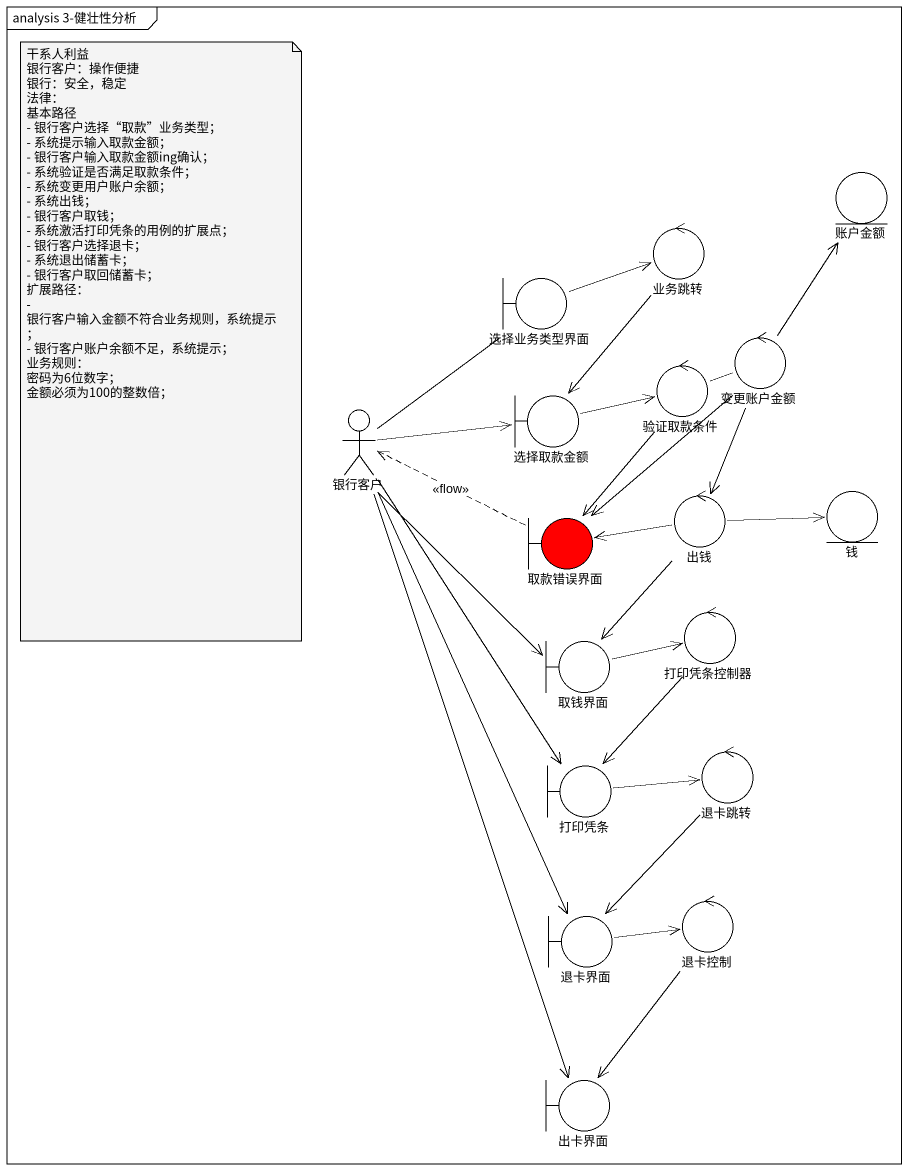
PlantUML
@startuml
mainframe analysis 3-健壮性分析
entity 账户金额
control 业务跳转
boundary 选择业务类型界面
control 验证取款条件
control 变更账户金额
actor 银行客户
boundary 选择取款金额
boundary 取款错误界面 #FF0000
control 出钱
entity 钱
control 打印凭条控制器
boundary 取钱界面
boundary 打印凭条
control 退卡跳转
boundary 退卡界面
control 退卡控制
boundary 出卡界面
业务跳转 --> 选择取款金额
选择业务类型界面 -right-> 业务跳转
验证取款条件 -right- 变更账户金额
验证取款条件 --> 取款错误界面
变更账户金额 -up-> 账户金额
变更账户金额 --> 取款错误界面
变更账户金额 --> 出钱
银行客户 -up- 选择业务类型界面
银行客户 -right-> 选择取款金额
银行客户 --> 取钱界面
银行客户 --> 打印凭条
银行客户 --> 退卡界面
银行客户 --> 出卡界面
选择取款金额 -right-> 验证取款条件
取款错误界面 .left.> 银行客户 : <<flow>>
出钱 -left-> 取款错误界面
出钱 -right-> 钱
出钱 --> 取钱界面
打印凭条控制器 --> 打印凭条
取钱界面 -right-> 打印凭条控制器
打印凭条 -right-> 退卡跳转
退卡跳转 --> 退卡界面
退卡界面 -right-> 退卡控制
退卡控制 --> 出卡界面
note as N1
  干系人利益
  银行客户：操作便捷
  银行：安全，稳定
  法律：
  基本路径
  - 银行客户选择“取款”业务类型；
  - 系统提示输入取款金额；
  - 银行客户输入取款金额ing确认；
  - 系统验证是否满足取款条件；
  - 系统变更用户账户余额；
  - 系统出钱；
  - 银行客户取钱；
  - 系统激活打印凭条的用例的扩展点；
  - 银行客户选择退卡；
  - 系统退出储蓄卡；
  - 银行客户取回储蓄卡；
  扩展路径：
  - 银行客户输入金额不符合业务规则，系统提示；
  - 银行客户账户余额不足，系统提示；
  业务规则：
  密码为6位数字；
  金额必须为100的整数倍；
end note
@enduml
